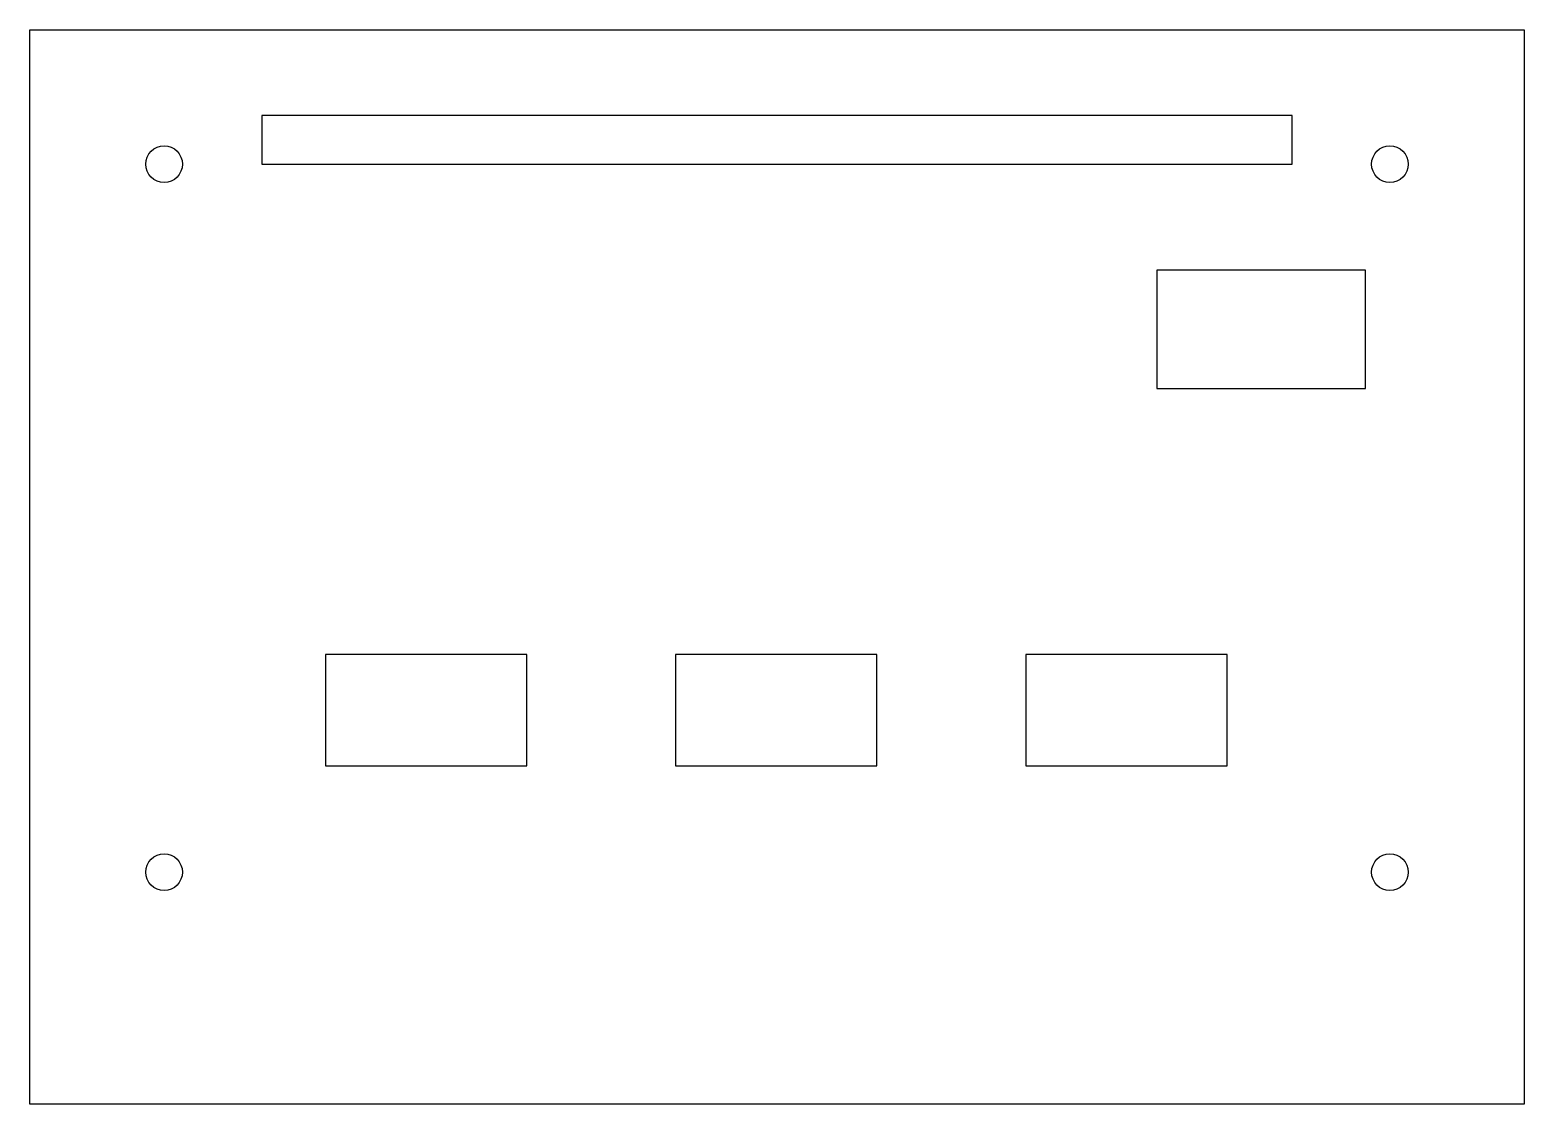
# Model space of a CAD drawing. Header units: millimetres. Extents: x -61 to 61, y 0 to 88.
import ezdxf

# ---------------------------------------------------------------- set-up
doc = ezdxf.new("R2010")
doc.units = ezdxf.units.MM
doc.layers.get('0').update_dxf_attribs({"linetype": 'CONTINUOUS'})

msp = doc.modelspace()

# ---------------------------------------------------------------- linework, layer by layer
for points in [[(61.22, 0), (-61.22, 0), (-61.22, 88), (61.22, 88)], [(42.22, 77), (42.22, 81), (-42.22, 81), (-42.22, 77)], [(48.22, 58.61), (48.22, 68.33), (31.12, 68.33), (31.12, 58.61)], [(-20.51, 27.71), (-20.51, 36.84), (-37.01, 36.84), (-37.01, 27.71)], [(8.19, 27.71), (8.19, 36.84), (-8.31, 36.84), (-8.31, 27.71)], [(36.89, 27.71), (36.89, 36.84), (20.39, 36.84), (20.39, 27.71)]]:
    msp.add_lwpolyline(points, close=True)
for centre in [(-50.22, 77), (50.22, 77), (-50.22, 19), (50.22, 19)]:
    msp.add_circle(centre, 1.5)

doc.saveas('drawing.dxf')
